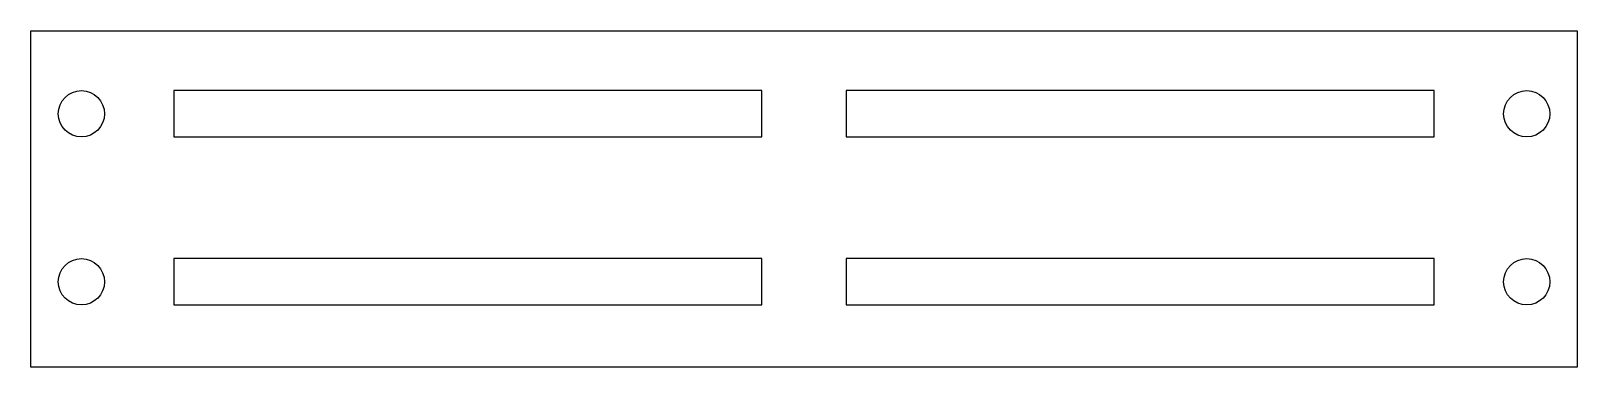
# Model space of a CAD drawing. Header units: millimetres. Extents: x 0 to 184, y 0 to 40.
import ezdxf

# ---------------------------------------------------------------- set-up
doc = ezdxf.new("R2010")
doc.units = ezdxf.units.MM
doc.layers.add('SLD-0', color=18, linetype='Continuous')

msp = doc.modelspace()

# ---------------------------------------------------------------- linework, layer by layer
at = {"layer": 'SLD-0', "color": 179, "linetype": 'Continuous'}
for p, q in [((-0.16, 39.76), (183.85, 39.76)), ((-0.16, -0.24), (-0.16, 39.76)), ((183.85, 39.76), (183.85, -0.24)), ((183.85, -0.24), (-0.16, -0.24))]:
    msp.add_line(p, q, dxfattribs=at)
at = {"layer": 'SLD-0', "color": 5, "linetype": 'Continuous'}
for p, q in [((86.84, 32.66), (16.84, 32.66)), ((16.84, 32.66), (16.84, 27.16)), ((86.84, 27.16), (86.84, 32.66)), ((166.84, 32.66), (96.84, 32.66)), ((96.84, 32.66), (96.84, 27.16)), ((166.84, 27.16), (166.84, 32.66)), ((16.84, 27.16), (86.84, 27.16)), ((96.84, 27.16), (166.84, 27.16)), ((86.84, 12.66), (16.84, 12.66)), ((16.84, 12.66), (16.84, 7.16)), ((86.84, 7.16), (86.84, 12.66)), ((166.84, 12.66), (96.84, 12.66)), ((96.84, 12.66), (96.84, 7.16)), ((166.84, 7.16), (166.84, 12.66)), ((16.84, 7.16), (86.84, 7.16)), ((96.84, 7.16), (166.84, 7.16))]:
    msp.add_line(p, q, dxfattribs=at)
for centre in [(5.84, 29.91), (177.85, 29.91), (5.84, 9.91), (177.85, 9.91)]:
    msp.add_circle(centre, 2.75, dxfattribs=at)

doc.saveas('drawing.dxf')
